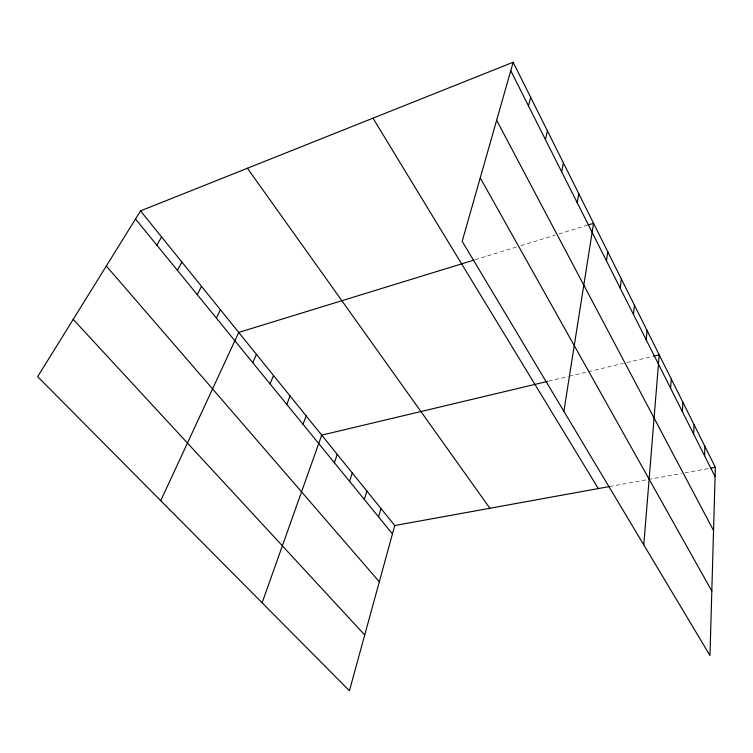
<?xml version="1.0" encoding="UTF-8"?>
<svg xmlns="http://www.w3.org/2000/svg" width="753" height="753" viewBox="0 0 753 753"><rect width="100%" height="100%" fill="white"/><g stroke="black" fill="none" stroke-linecap="round" stroke-linejoin="round"><path stroke-width="0.56" stroke-dasharray="3.77 2.82" d="M475.087 259.747L516.52 247.003M520.991 245.629L555.601 234.983M558.952 233.957L586.86 225.373M548.655 381.14L568.063 376.528M569.193 376.255L587.321 371.944M588.451 371.671L623.38 363.37M626.75 362.56L652.493 356.442M609.544 486.532L647.175 479.699M648.333 479.482L681.474 473.468M684.891 472.846L708.582 468.545"/><path stroke-width="1.13" d="M513.16 62.254L715.35 467.312L709.975 655.534L462.182 241.318L513.16 62.254L140.538 210.887L37.65 376.669L349.43 690.746L394.741 525.538L140.538 210.887M704.563 455.734L704.912 446.397M693.654 434.067L694.097 424.739M682.35 411.618L682.896 402.29M670.631 388.313L671.271 379.004M643.777 544.871L659.214 354.842L653.613 356.169M646.187 339.763L647.062 330.501M633.452 314.453L634.45 305.238M620.218 288.164L621.347 278.986M606.457 260.811L607.727 251.7M563.875 411.307L593.552 223.312L587.971 225.025M577.212 202.708L578.803 193.756M561.653 171.806L563.432 162.949M545.426 139.569L547.393 130.834M528.474 105.891L530.658 97.297M378.599 516.916L381.009 508.548M364.32 499.418L366.862 491.031M349.59 481.374L352.282 472.978M334.398 462.756L337.231 454.351M262.129 602.805L321.71 435.14L547.516 381.413M303.017 424.287L306.16 415.891M286.799 404.417L290.112 396.022M270.054 383.898L273.537 375.512M252.754 362.692L256.425 354.324M160.747 500.679L238.729 332.431L473.966 260.086M216.365 318.086L220.431 309.784M197.211 294.621L201.503 286.347M177.379 270.308L181.897 262.082M156.822 245.12L161.594 236.95M394.741 525.538L609.544 486.532M710.841 468.131L715.35 467.312M73.21 319.366L364.725 634.986M106.324 266.016L379.314 581.805M135.512 218.991L392.454 533.905M247.436 168.248L489.874 508.266M372.989 118.165L598.306 488.575M480.254 177.859L711.82 591.086M496.641 120.273L713.543 530.507M510.76 70.697L715.086 476.64"/></g></svg>
